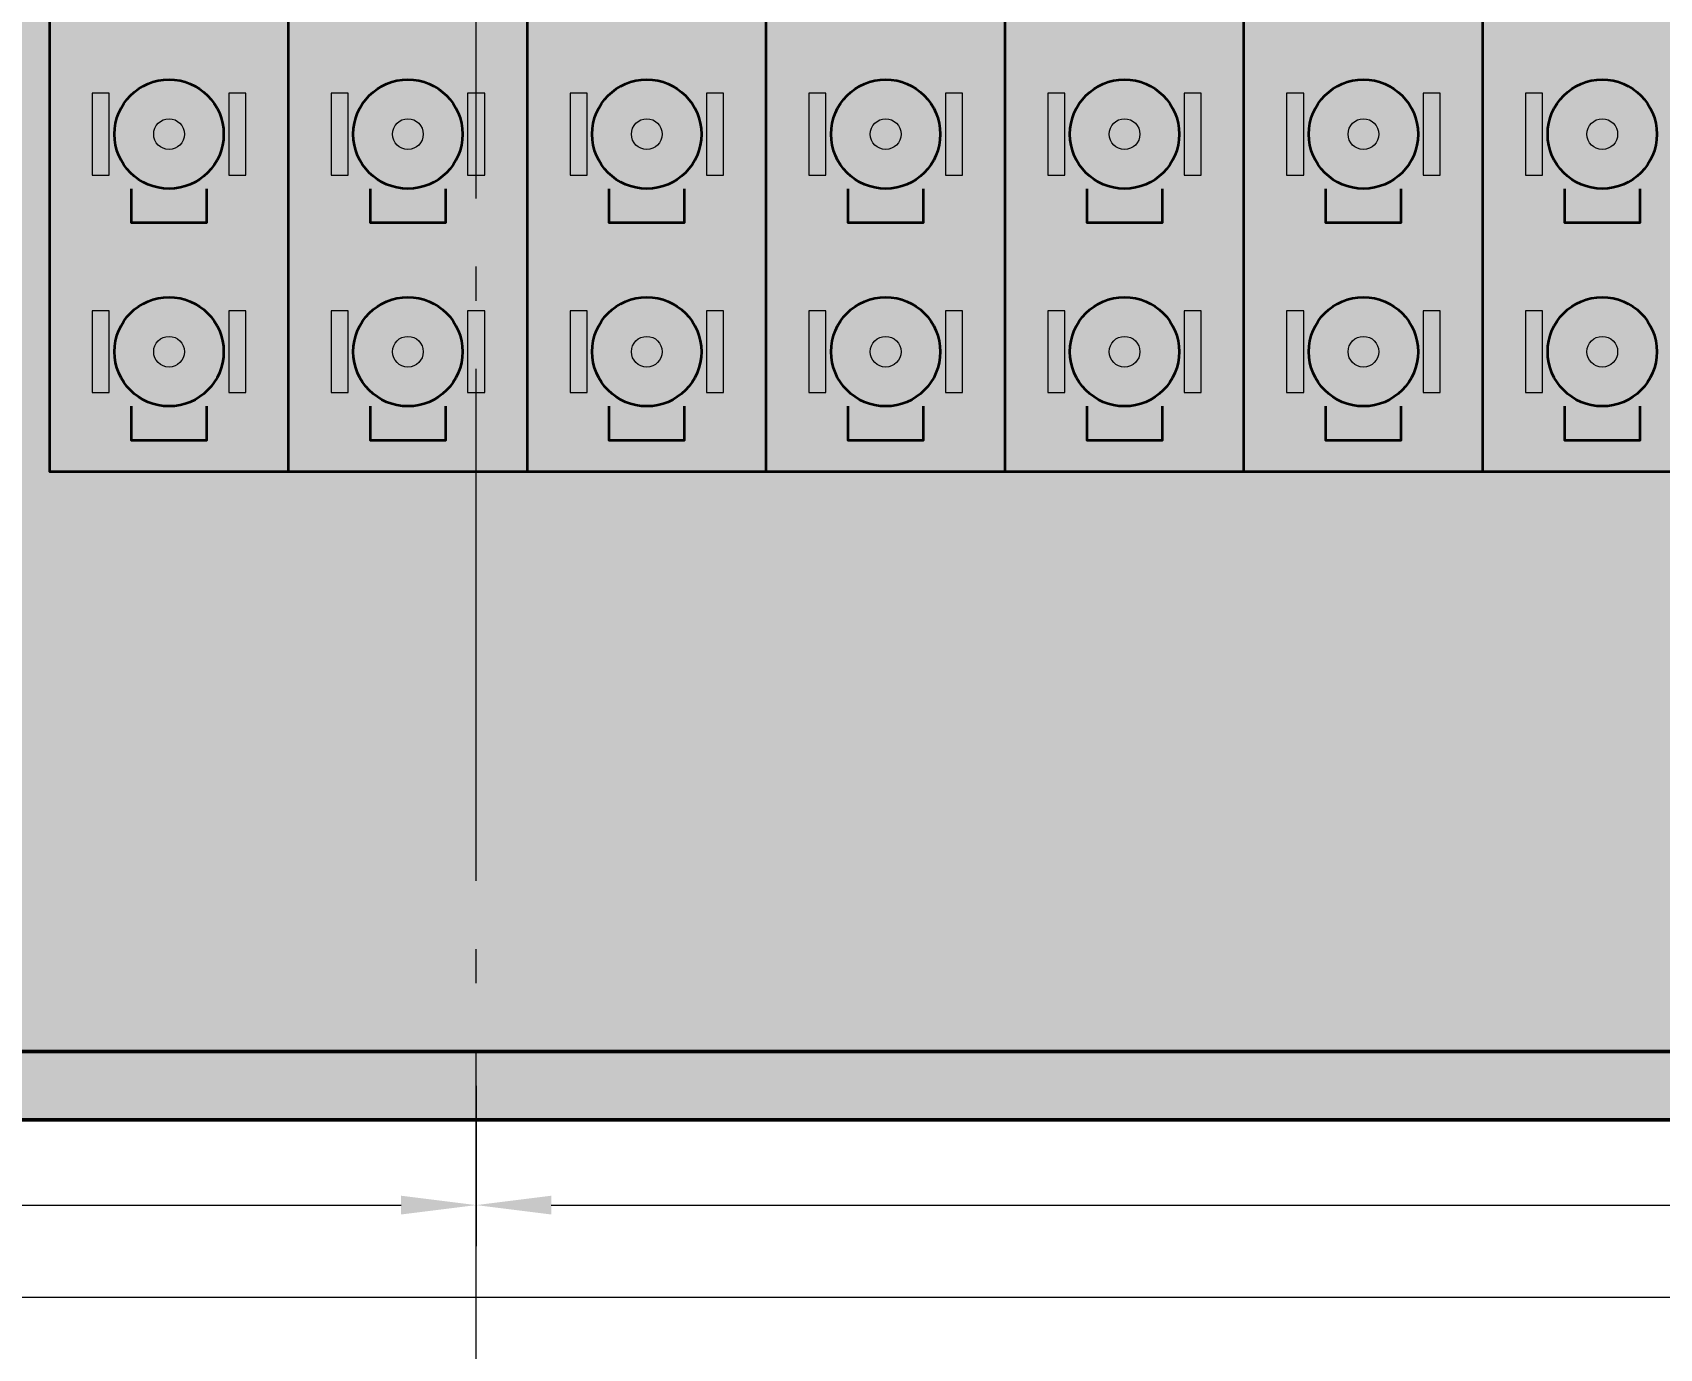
# Model space of a CAD drawing. Header units: millimetres. Extents: x 0 to 1189, y 0 to 841.
# Drawn here: x 526 to 573.67, y 211.3 to 249.86 of the extents above; entities that cross this region are included whole.
import ezdxf

# ---------------------------------------------------------------- set-up
doc = ezdxf.new("R2010")
doc.units = ezdxf.units.MM
doc.linetypes.add('IRAM-F-TRAZO-PUNTO', pattern=[20, 15, -2, 1, -2])
for name, color, linetype, lineweight in [('A-COLUMNA', 7, 'CONTINUOUS', 50), ('A-COTA', 7, 'CONTINUOUS', 18), ('A-EJE', 1, 'IRAM-F-TRAZO-PUNTO', 18), ('A-EQUIPO-FINO', 8, 'CONTINUOUS', 13), ('A-EQUIPO-RELLENO', 9, 'CONTINUOUS', 13), ('A-MURO', 7, 'CONTINUOUS', 50), ('A-RELLENO', 9, 'CONTINUOUS', 13), ('A-SECTOR', 1, 'CONTINUOUS', 25)]:
    doc.layers.add(name, color=color, linetype=linetype, lineweight=lineweight)
doc.layers.add('A-DEM-AM', color=2, linetype='CONTINUOUS', lineweight=35, true_color=0xd7a500)
doc.layers.add('A-EQUIPO', color=30, linetype='CONTINUOUS', lineweight=35, true_color=0xe67800)
doc.styles.add('ISO3098', font='isocpeur.ttf')
doc.dimstyles.new('FLAMA-IRAM', dxfattribs={"dimtxt": 3.5, "dimasz": 3.5, "dimexe": 2, "dimexo": 1.5, "dimgap": 1, "dimtad": 1, "dimdec": 1, "dimtxsty": 'ISO3098', "dimblk": 'IRAM_FLECHA', "dimblk1": 'IRAM_FLECHA', "dimblk2": 'IRAM_FLECHA', "dimcen": 2.5, "dimclrd": 3, "dimclre": 3, "dimclrt": 3, "dimazin": 3, "dimtfac": 1, "dimtmove": 0, "dimatfit": 3, "dimlwd": 18, "dimlwe": 18})

# ---------------------------------------------------------------- blocks, each defined once
blk = doc.blocks.new('IRAM_FLECHA')
blk.add_solid([(0, 0), (-1, 0.125), (-1, -0.125)])

msp = doc.modelspace()

# ---------------------------------------------------------------- hatches: boundary and pattern name
at = {"layer": 'A-COLUMNA', "true_color": 0x000000}
h = msp.add_hatch(color=7, dxfattribs=at)
h.dxf.hatch_style = 1
h.paths.add_polyline_path([(537, 218), (541, 218), (541, 222), (537, 222)])
at = {"layer": 'A-EQUIPO-RELLENO', "true_color": 0xf0786e}
h = msp.add_hatch(color=7, dxfattribs=at)
h.dxf.hatch_style = 1
h.paths.add_polyline_path([(530, 248.481), (529.586, 248.427), (529.2, 248.267), (528.869, 248.013), (528.614, 247.681), (528.455, 247.295), (528.4, 246.881), (528.455, 246.467), (528.614, 246.081), (528.869, 245.75), (529.2, 245.496), (529.586, 245.336), (530, 245.281), (530.414, 245.336), (530.8, 245.496), (531.131, 245.75), (531.386, 246.081), (531.545, 246.467), (531.6, 246.881), (531.545, 247.295), (531.386, 247.681), (531.131, 248.013), (530.8, 248.267), (530.414, 248.427)])
h = msp.add_hatch(color=7, dxfattribs=at)
h.dxf.hatch_style = 1
h.paths.add_polyline_path([(537, 248.481), (536.586, 248.427), (536.2, 248.267), (535.869, 248.013), (535.614, 247.681), (535.455, 247.295), (535.4, 246.881), (535.455, 246.467), (535.614, 246.081), (535.869, 245.75), (536.2, 245.496), (536.586, 245.336), (537, 245.281), (537.414, 245.336), (537.8, 245.496), (538.131, 245.75), (538.386, 246.081), (538.545, 246.467), (538.6, 246.881), (538.545, 247.295), (538.386, 247.681), (538.131, 248.013), (537.8, 248.267), (537.414, 248.427)])
h = msp.add_hatch(color=7, dxfattribs=at)
h.dxf.hatch_style = 1
h.paths.add_polyline_path([(544, 248.481), (543.586, 248.427), (543.2, 248.267), (542.869, 248.013), (542.614, 247.681), (542.455, 247.295), (542.4, 246.881), (542.455, 246.467), (542.614, 246.081), (542.869, 245.75), (543.2, 245.496), (543.586, 245.336), (544, 245.281), (544.414, 245.336), (544.8, 245.496), (545.131, 245.75), (545.386, 246.081), (545.545, 246.467), (545.6, 246.881), (545.545, 247.295), (545.386, 247.681), (545.131, 248.013), (544.8, 248.267), (544.414, 248.427)])
h = msp.add_hatch(color=7, dxfattribs=at)
h.dxf.hatch_style = 1
h.paths.add_polyline_path([(551, 248.481), (550.586, 248.427), (550.2, 248.267), (549.869, 248.013), (549.614, 247.681), (549.455, 247.295), (549.4, 246.881), (549.455, 246.467), (549.614, 246.081), (549.869, 245.75), (550.2, 245.496), (550.586, 245.336), (551, 245.281), (551.414, 245.336), (551.8, 245.496), (552.131, 245.75), (552.386, 246.081), (552.545, 246.467), (552.6, 246.881), (552.545, 247.295), (552.386, 247.681), (552.131, 248.013), (551.8, 248.267), (551.414, 248.427)])
h = msp.add_hatch(color=7, dxfattribs=at)
h.dxf.hatch_style = 1
h.paths.add_polyline_path([(558, 248.481), (557.586, 248.427), (557.2, 248.267), (556.869, 248.013), (556.614, 247.681), (556.455, 247.295), (556.4, 246.881), (556.455, 246.467), (556.614, 246.081), (556.869, 245.75), (557.2, 245.496), (557.586, 245.336), (558, 245.281), (558.414, 245.336), (558.8, 245.496), (559.131, 245.75), (559.386, 246.081), (559.545, 246.467), (559.6, 246.881), (559.545, 247.295), (559.386, 247.681), (559.131, 248.013), (558.8, 248.267), (558.414, 248.427)])
h = msp.add_hatch(color=7, dxfattribs=at)
h.dxf.hatch_style = 1
h.paths.add_polyline_path([(565, 248.481), (564.586, 248.427), (564.2, 248.267), (563.869, 248.013), (563.614, 247.681), (563.455, 247.295), (563.4, 246.881), (563.455, 246.467), (563.614, 246.081), (563.869, 245.75), (564.2, 245.496), (564.586, 245.336), (565, 245.281), (565.414, 245.336), (565.8, 245.496), (566.131, 245.75), (566.386, 246.081), (566.545, 246.467), (566.6, 246.881), (566.545, 247.295), (566.386, 247.681), (566.131, 248.013), (565.8, 248.267), (565.414, 248.427)])
h = msp.add_hatch(color=7, dxfattribs=at)
h.dxf.hatch_style = 1
h.paths.add_polyline_path([(572, 248.481), (571.586, 248.427), (571.2, 248.267), (570.869, 248.013), (570.614, 247.681), (570.455, 247.295), (570.4, 246.881), (570.455, 246.467), (570.614, 246.081), (570.869, 245.75), (571.2, 245.496), (571.586, 245.336), (572, 245.281), (572.414, 245.336), (572.8, 245.496), (573.131, 245.75), (573.386, 246.081), (573.545, 246.467), (573.6, 246.881), (573.545, 247.295), (573.386, 247.681), (573.131, 248.013), (572.8, 248.267), (572.414, 248.427)])
at = {"layer": 'A-EQUIPO-RELLENO', "true_color": 0x969ba0}
h = msp.add_hatch(color=7, dxfattribs=at)
h.dxf.hatch_style = 1
h.paths.add_polyline_path([(528.25, 245.681), (528.25, 248.081), (527.75, 248.081), (527.75, 245.681)])
h = msp.add_hatch(color=7, dxfattribs=at)
h.dxf.hatch_style = 1
h.paths.add_polyline_path([(532.25, 245.681), (532.25, 248.081), (531.75, 248.081), (531.75, 245.681)])
h = msp.add_hatch(color=7, dxfattribs=at)
h.dxf.hatch_style = 1
h.paths.add_polyline_path([(535.25, 245.681), (535.25, 248.081), (534.75, 248.081), (534.75, 245.681)])
h = msp.add_hatch(color=7, dxfattribs=at)
h.dxf.hatch_style = 1
h.paths.add_polyline_path([(539.25, 245.681), (539.25, 248.081), (538.75, 248.081), (538.75, 245.681)])
h = msp.add_hatch(color=7, dxfattribs=at)
h.dxf.hatch_style = 1
h.paths.add_polyline_path([(542.25, 245.681), (542.25, 248.081), (541.75, 248.081), (541.75, 245.681)])
h = msp.add_hatch(color=7, dxfattribs=at)
h.dxf.hatch_style = 1
h.paths.add_polyline_path([(546.25, 245.681), (546.25, 248.081), (545.75, 248.081), (545.75, 245.681)])
h = msp.add_hatch(color=7, dxfattribs=at)
h.dxf.hatch_style = 1
h.paths.add_polyline_path([(549.25, 245.681), (549.25, 248.081), (548.75, 248.081), (548.75, 245.681)])
h = msp.add_hatch(color=7, dxfattribs=at)
h.dxf.hatch_style = 1
h.paths.add_polyline_path([(553.25, 245.681), (553.25, 248.081), (552.75, 248.081), (552.75, 245.681)])
h = msp.add_hatch(color=7, dxfattribs=at)
h.dxf.hatch_style = 1
h.paths.add_polyline_path([(556.25, 245.681), (556.25, 248.081), (555.75, 248.081), (555.75, 245.681)])
h = msp.add_hatch(color=7, dxfattribs=at)
h.dxf.hatch_style = 1
h.paths.add_polyline_path([(560.25, 245.681), (560.25, 248.081), (559.75, 248.081), (559.75, 245.681)])
h = msp.add_hatch(color=7, dxfattribs=at)
h.dxf.hatch_style = 1
h.paths.add_polyline_path([(563.25, 245.681), (563.25, 248.081), (562.75, 248.081), (562.75, 245.681)])
h = msp.add_hatch(color=7, dxfattribs=at)
h.dxf.hatch_style = 1
h.paths.add_polyline_path([(567.25, 245.681), (567.25, 248.081), (566.75, 248.081), (566.75, 245.681)])
h = msp.add_hatch(color=7, dxfattribs=at)
h.dxf.hatch_style = 1
h.paths.add_polyline_path([(570.25, 245.681), (570.25, 248.081), (569.75, 248.081), (569.75, 245.681)])
at = {"layer": 'A-EQUIPO-RELLENO', "true_color": 0xf0786e}
h = msp.add_hatch(color=7, dxfattribs=at)
h.dxf.hatch_style = 1
h.paths.add_polyline_path([(530, 242.106), (529.586, 242.052), (529.2, 241.892), (528.869, 241.638), (528.614, 241.306), (528.455, 240.92), (528.4, 240.506), (528.455, 240.092), (528.614, 239.706), (528.869, 239.375), (529.2, 239.121), (529.586, 238.961), (530, 238.906), (530.414, 238.961), (530.8, 239.121), (531.131, 239.375), (531.386, 239.706), (531.545, 240.092), (531.6, 240.506), (531.545, 240.92), (531.386, 241.306), (531.131, 241.638), (530.8, 241.892), (530.414, 242.052)])
h = msp.add_hatch(color=7, dxfattribs=at)
h.dxf.hatch_style = 1
h.paths.add_polyline_path([(537, 242.106), (536.586, 242.052), (536.2, 241.892), (535.869, 241.638), (535.614, 241.306), (535.455, 240.92), (535.4, 240.506), (535.455, 240.092), (535.614, 239.706), (535.869, 239.375), (536.2, 239.121), (536.586, 238.961), (537, 238.906), (537.414, 238.961), (537.8, 239.121), (538.131, 239.375), (538.386, 239.706), (538.545, 240.092), (538.6, 240.506), (538.545, 240.92), (538.386, 241.306), (538.131, 241.638), (537.8, 241.892), (537.414, 242.052)])
h = msp.add_hatch(color=7, dxfattribs=at)
h.dxf.hatch_style = 1
h.paths.add_polyline_path([(544, 242.106), (543.586, 242.052), (543.2, 241.892), (542.869, 241.638), (542.614, 241.306), (542.455, 240.92), (542.4, 240.506), (542.455, 240.092), (542.614, 239.706), (542.869, 239.375), (543.2, 239.121), (543.586, 238.961), (544, 238.906), (544.414, 238.961), (544.8, 239.121), (545.131, 239.375), (545.386, 239.706), (545.545, 240.092), (545.6, 240.506), (545.545, 240.92), (545.386, 241.306), (545.131, 241.638), (544.8, 241.892), (544.414, 242.052)])
h = msp.add_hatch(color=7, dxfattribs=at)
h.dxf.hatch_style = 1
h.paths.add_polyline_path([(551, 242.106), (550.586, 242.052), (550.2, 241.892), (549.869, 241.638), (549.614, 241.306), (549.455, 240.92), (549.4, 240.506), (549.455, 240.092), (549.614, 239.706), (549.869, 239.375), (550.2, 239.121), (550.586, 238.961), (551, 238.906), (551.414, 238.961), (551.8, 239.121), (552.131, 239.375), (552.386, 239.706), (552.545, 240.092), (552.6, 240.506), (552.545, 240.92), (552.386, 241.306), (552.131, 241.638), (551.8, 241.892), (551.414, 242.052)])
h = msp.add_hatch(color=7, dxfattribs=at)
h.dxf.hatch_style = 1
h.paths.add_polyline_path([(558, 242.106), (557.586, 242.052), (557.2, 241.892), (556.869, 241.638), (556.614, 241.306), (556.455, 240.92), (556.4, 240.506), (556.455, 240.092), (556.614, 239.706), (556.869, 239.375), (557.2, 239.121), (557.586, 238.961), (558, 238.906), (558.414, 238.961), (558.8, 239.121), (559.131, 239.375), (559.386, 239.706), (559.545, 240.092), (559.6, 240.506), (559.545, 240.92), (559.386, 241.306), (559.131, 241.638), (558.8, 241.892), (558.414, 242.052)])
h = msp.add_hatch(color=7, dxfattribs=at)
h.dxf.hatch_style = 1
h.paths.add_polyline_path([(565, 242.106), (564.586, 242.052), (564.2, 241.892), (563.869, 241.638), (563.614, 241.306), (563.455, 240.92), (563.4, 240.506), (563.455, 240.092), (563.614, 239.706), (563.869, 239.375), (564.2, 239.121), (564.586, 238.961), (565, 238.906), (565.414, 238.961), (565.8, 239.121), (566.131, 239.375), (566.386, 239.706), (566.545, 240.092), (566.6, 240.506), (566.545, 240.92), (566.386, 241.306), (566.131, 241.638), (565.8, 241.892), (565.414, 242.052)])
h = msp.add_hatch(color=7, dxfattribs=at)
h.dxf.hatch_style = 1
h.paths.add_polyline_path([(572, 242.106), (571.586, 242.052), (571.2, 241.892), (570.869, 241.638), (570.614, 241.306), (570.455, 240.92), (570.4, 240.506), (570.455, 240.092), (570.614, 239.706), (570.869, 239.375), (571.2, 239.121), (571.586, 238.961), (572, 238.906), (572.414, 238.961), (572.8, 239.121), (573.131, 239.375), (573.386, 239.706), (573.545, 240.092), (573.6, 240.506), (573.545, 240.92), (573.386, 241.306), (573.131, 241.638), (572.8, 241.892), (572.414, 242.052)])
at = {"layer": 'A-EQUIPO-RELLENO', "true_color": 0x969ba0}
h = msp.add_hatch(color=7, dxfattribs=at)
h.dxf.hatch_style = 1
h.paths.add_polyline_path([(528.25, 239.306), (528.25, 241.706), (527.75, 241.706), (527.75, 239.306)])
h = msp.add_hatch(color=7, dxfattribs=at)
h.dxf.hatch_style = 1
h.paths.add_polyline_path([(532.25, 239.306), (532.25, 241.706), (531.75, 241.706), (531.75, 239.306)])
h = msp.add_hatch(color=7, dxfattribs=at)
h.dxf.hatch_style = 1
h.paths.add_polyline_path([(535.25, 239.306), (535.25, 241.706), (534.75, 241.706), (534.75, 239.306)])
h = msp.add_hatch(color=7, dxfattribs=at)
h.dxf.hatch_style = 1
h.paths.add_polyline_path([(539.25, 239.306), (539.25, 241.706), (538.75, 241.706), (538.75, 239.306)])
h = msp.add_hatch(color=7, dxfattribs=at)
h.dxf.hatch_style = 1
h.paths.add_polyline_path([(542.25, 239.306), (542.25, 241.706), (541.75, 241.706), (541.75, 239.306)])
h = msp.add_hatch(color=7, dxfattribs=at)
h.dxf.hatch_style = 1
h.paths.add_polyline_path([(546.25, 239.306), (546.25, 241.706), (545.75, 241.706), (545.75, 239.306)])
h = msp.add_hatch(color=7, dxfattribs=at)
h.dxf.hatch_style = 1
h.paths.add_polyline_path([(549.25, 239.306), (549.25, 241.706), (548.75, 241.706), (548.75, 239.306)])
h = msp.add_hatch(color=7, dxfattribs=at)
h.dxf.hatch_style = 1
h.paths.add_polyline_path([(553.25, 239.306), (553.25, 241.706), (552.75, 241.706), (552.75, 239.306)])
h = msp.add_hatch(color=7, dxfattribs=at)
h.dxf.hatch_style = 1
h.paths.add_polyline_path([(556.25, 239.306), (556.25, 241.706), (555.75, 241.706), (555.75, 239.306)])
h = msp.add_hatch(color=7, dxfattribs=at)
h.dxf.hatch_style = 1
h.paths.add_polyline_path([(560.25, 239.306), (560.25, 241.706), (559.75, 241.706), (559.75, 239.306)])
h = msp.add_hatch(color=7, dxfattribs=at)
h.dxf.hatch_style = 1
h.paths.add_polyline_path([(563.25, 239.306), (563.25, 241.706), (562.75, 241.706), (562.75, 239.306)])
h = msp.add_hatch(color=7, dxfattribs=at)
h.dxf.hatch_style = 1
h.paths.add_polyline_path([(567.25, 239.306), (567.25, 241.706), (566.75, 241.706), (566.75, 239.306)])
h = msp.add_hatch(color=7, dxfattribs=at)
h.dxf.hatch_style = 1
h.paths.add_polyline_path([(570.25, 239.306), (570.25, 241.706), (569.75, 241.706), (569.75, 239.306)])
at = {"layer": 'A-MURO', "true_color": 0x464646}
h = msp.add_hatch(color=7, dxfattribs=at)
h.dxf.hatch_style = 1
h.paths.add_polyline_path([(480.5, 218), (480.5, 220), (618, 220), (618, 218)])
at = {"layer": 'A-RELLENO', "true_color": 0xc8e8c8}
h = msp.add_hatch(color=7, dxfattribs=at)
h.dxf.hatch_style = 1
h.paths.add_polyline_path([(525.5, 220), (660.5, 220), (660.5, 299.5), (525.5, 299.5)])

# ---------------------------------------------------------------- linework, layer by layer
at = {"layer": 'A-DEM-AM'}
for p, q in [((533.5, 237), (533.5, 288)), ((540.5, 237), (540.5, 288)), ((547.5, 237), (547.5, 288)), ((554.5, 237), (554.5, 288)), ((561.5, 237), (561.5, 288)), ((568.5, 237), (568.5, 288))]:
    msp.add_line(p, q, dxfattribs=at)
msp.add_lwpolyline([(582.5, 237), (582.5, 288), (526.5, 288), (526.5, 237)], close=True, dxfattribs=at)
at = {"layer": 'A-EJE'}
for p, q in [((539, 185), (539, 696)), ((48, 220), (878, 220))]:
    msp.add_line(p, q, dxfattribs=at)
at = {"layer": 'A-EQUIPO'}
for points in [[(531.1, 245.281), (531.1, 244.281), (528.9, 244.281), (528.9, 245.281)], [(538.1, 245.281), (538.1, 244.281), (535.9, 244.281), (535.9, 245.281)], [(545.1, 245.281), (545.1, 244.281), (542.9, 244.281), (542.9, 245.281)], [(552.1, 245.281), (552.1, 244.281), (549.9, 244.281), (549.9, 245.281)], [(559.1, 245.281), (559.1, 244.281), (556.9, 244.281), (556.9, 245.281)], [(566.1, 245.281), (566.1, 244.281), (563.9, 244.281), (563.9, 245.281)], [(573.1, 245.281), (573.1, 244.281), (570.9, 244.281), (570.9, 245.281)], [(531.1, 238.906), (531.1, 237.906), (528.9, 237.906), (528.9, 238.906)], [(538.1, 238.906), (538.1, 237.906), (535.9, 237.906), (535.9, 238.906)], [(545.1, 238.906), (545.1, 237.906), (542.9, 237.906), (542.9, 238.906)], [(552.1, 238.906), (552.1, 237.906), (549.9, 237.906), (549.9, 238.906)], [(559.1, 238.906), (559.1, 237.906), (556.9, 237.906), (556.9, 238.906)], [(566.1, 238.906), (566.1, 237.906), (563.9, 237.906), (563.9, 238.906)], [(573.1, 238.906), (573.1, 237.906), (570.9, 237.906), (570.9, 238.906)]]:
    msp.add_lwpolyline(points, dxfattribs=at)
for centre in [(530, 246.881), (537, 246.881), (544, 246.881), (551, 246.881), (558, 246.881), (565, 246.881), (572, 246.881), (530, 240.506), (537, 240.506), (544, 240.506), (551, 240.506), (558, 240.506), (565, 240.506), (572, 240.506)]:
    msp.add_circle(centre, 1.6, dxfattribs=at)
at = {"layer": 'A-EQUIPO-FINO'}
for points in [[(528.25, 245.681), (528.25, 248.081), (527.75, 248.081), (527.75, 245.681)], [(532.25, 245.681), (532.25, 248.081), (531.75, 248.081), (531.75, 245.681)], [(535.25, 245.681), (535.25, 248.081), (534.75, 248.081), (534.75, 245.681)], [(539.25, 245.681), (539.25, 248.081), (538.75, 248.081), (538.75, 245.681)], [(542.25, 245.681), (542.25, 248.081), (541.75, 248.081), (541.75, 245.681)], [(546.25, 245.681), (546.25, 248.081), (545.75, 248.081), (545.75, 245.681)], [(549.25, 245.681), (549.25, 248.081), (548.75, 248.081), (548.75, 245.681)], [(553.25, 245.681), (553.25, 248.081), (552.75, 248.081), (552.75, 245.681)], [(556.25, 245.681), (556.25, 248.081), (555.75, 248.081), (555.75, 245.681)], [(560.25, 245.681), (560.25, 248.081), (559.75, 248.081), (559.75, 245.681)], [(563.25, 245.681), (563.25, 248.081), (562.75, 248.081), (562.75, 245.681)], [(567.25, 245.681), (567.25, 248.081), (566.75, 248.081), (566.75, 245.681)], [(570.25, 245.681), (570.25, 248.081), (569.75, 248.081), (569.75, 245.681)], [(528.25, 239.306), (528.25, 241.706), (527.75, 241.706), (527.75, 239.306)], [(532.25, 239.306), (532.25, 241.706), (531.75, 241.706), (531.75, 239.306)], [(535.25, 239.306), (535.25, 241.706), (534.75, 241.706), (534.75, 239.306)], [(539.25, 239.306), (539.25, 241.706), (538.75, 241.706), (538.75, 239.306)], [(542.25, 239.306), (542.25, 241.706), (541.75, 241.706), (541.75, 239.306)], [(546.25, 239.306), (546.25, 241.706), (545.75, 241.706), (545.75, 239.306)], [(549.25, 239.306), (549.25, 241.706), (548.75, 241.706), (548.75, 239.306)], [(553.25, 239.306), (553.25, 241.706), (552.75, 241.706), (552.75, 239.306)], [(556.25, 239.306), (556.25, 241.706), (555.75, 241.706), (555.75, 239.306)], [(560.25, 239.306), (560.25, 241.706), (559.75, 241.706), (559.75, 239.306)], [(563.25, 239.306), (563.25, 241.706), (562.75, 241.706), (562.75, 239.306)], [(567.25, 239.306), (567.25, 241.706), (566.75, 241.706), (566.75, 239.306)], [(570.25, 239.306), (570.25, 241.706), (569.75, 241.706), (569.75, 239.306)]]:
    msp.add_lwpolyline(points, close=True, dxfattribs=at)
for centre in [(530, 246.881), (537, 246.881), (544, 246.881), (551, 246.881), (558, 246.881), (565, 246.881), (572, 246.881), (530, 240.506), (537, 240.506), (544, 240.506), (551, 240.506), (558, 240.506), (565, 240.506), (572, 240.506)]:
    msp.add_circle(centre, 0.45, dxfattribs=at)
at = {"layer": 'A-MURO'}
msp.add_lwpolyline([(480.5, 218), (480.5, 220), (618, 220), (618, 218)], close=True, dxfattribs=at)
at = {"layer": 'A-SECTOR'}
msp.add_lwpolyline([(525.5, 220), (660.5, 220), (660.5, 299.5), (525.5, 299.5)], close=True, dxfattribs=at)

# ---------------------------------------------------------------- dimensions: what is measured, and where the dimension line sits
at = {"layer": 'A-COTA'}
for base, p1, p2 in [((83, 212.8), (83, 220), (843, 220)), ((463, 215.5), (463, 220), (539, 220)), ((539, 215.5), (539, 220), (615, 220))]:
    msp.add_linear_dim(base=base, p1=p1, p2=p2, dimstyle='FLAMA-IRAM', override={"dimtxt": 2.2, "dimasz": 2.2, "dimexe": 1.2, "dimexo": 1, "dimdec": 2, "dimlfac": 0.1, "dimzin": 0}, dxfattribs=at).render()

doc.saveas('drawing.dxf')
